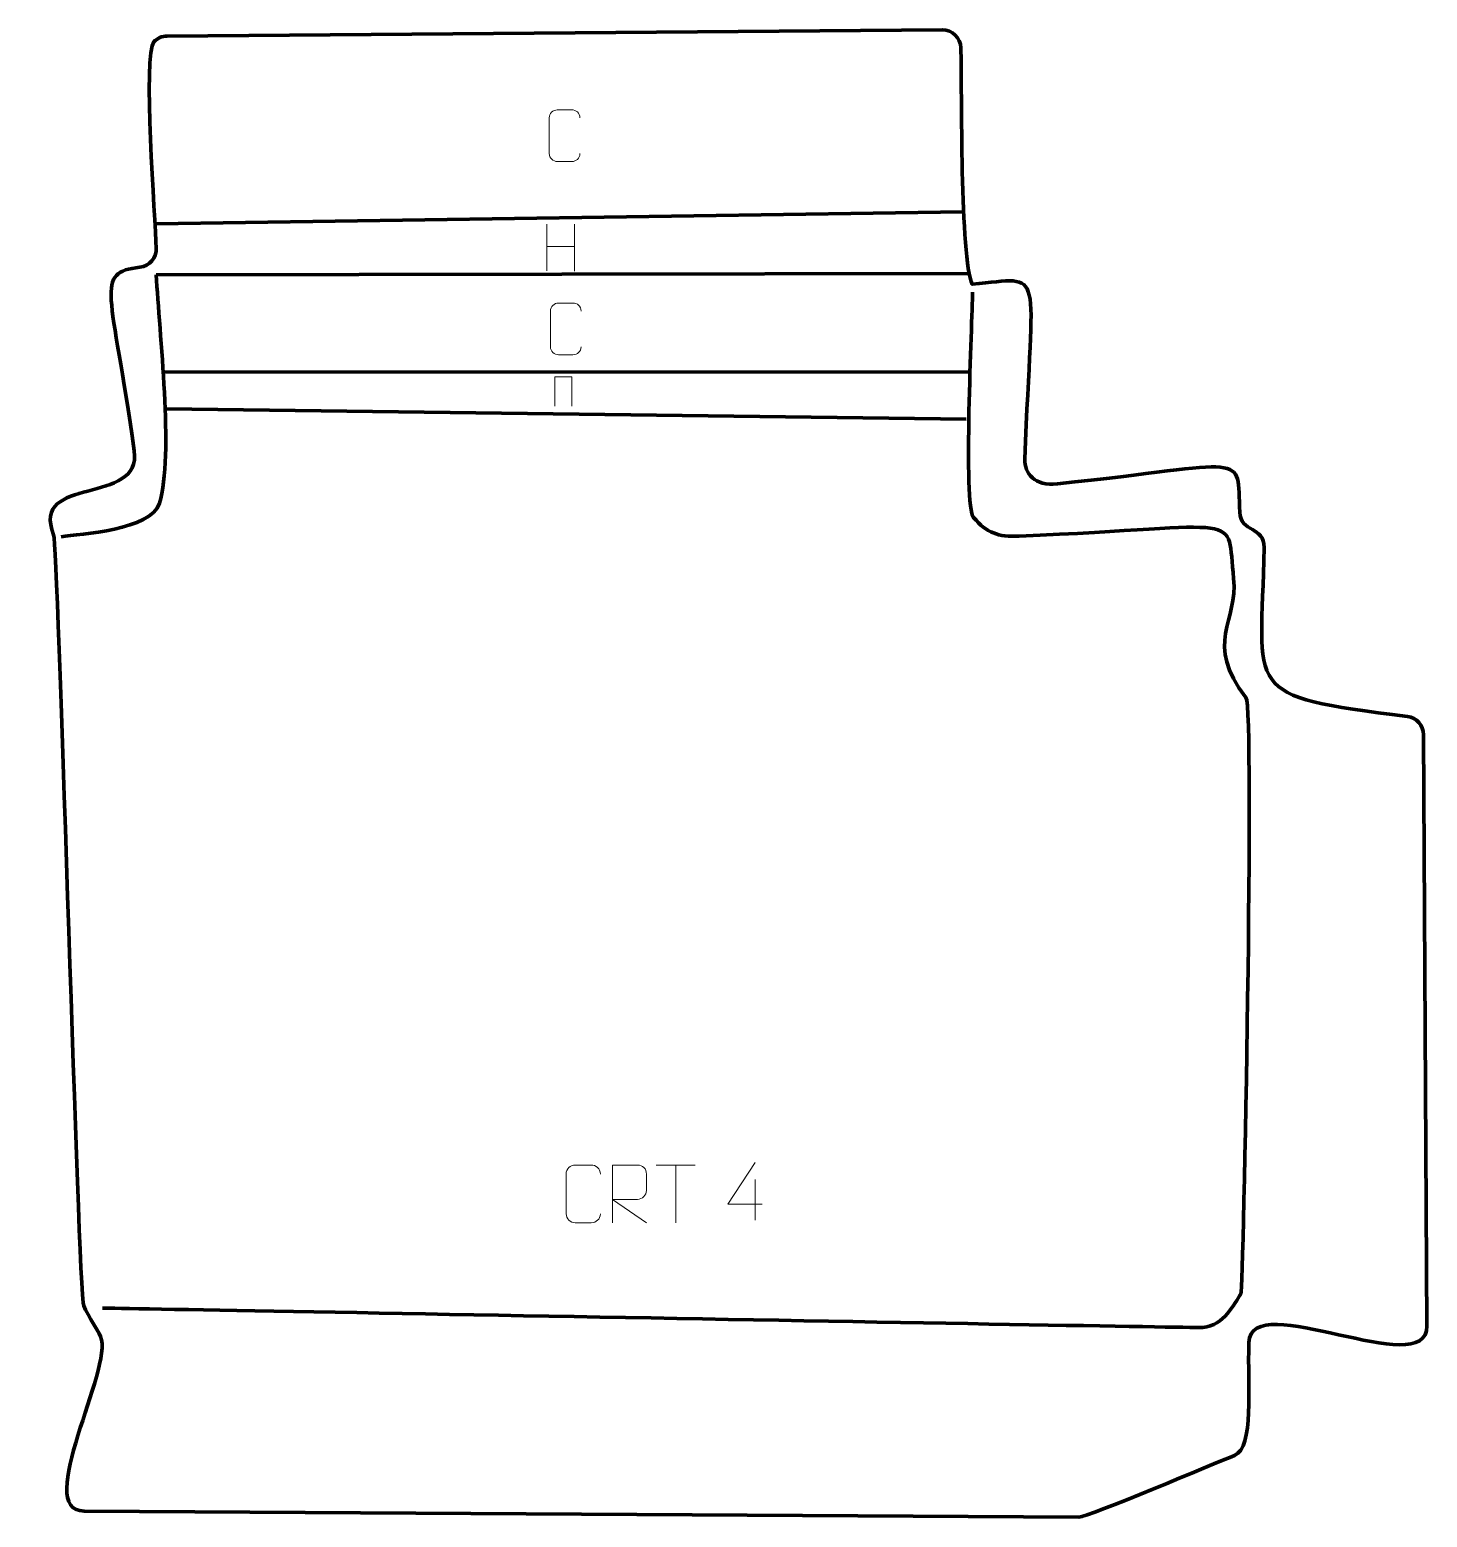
# Model space of a CAD drawing. Header units: millimetres. Extents: x 1071 to 1676, y 195 to 839.
import ezdxf

# ---------------------------------------------------------------- set-up
doc = ezdxf.new("R2010")
doc.units = ezdxf.units.MM
doc.header["$MEASUREMENT"] = 0
doc.layers.add('layer 1', color=7, linetype='Continuous')
doc.layers.add('layer 2', color=7, linetype='Continuous')

msp = doc.modelspace()

# ---------------------------------------------------------------- linework, layer by layer
at = {"layer": 'layer 1', "color": 242, "lineweight": 158}
msp.add_open_spline([(1125.4763, 744.475), (1125.01, 756.3973), (1119.5638, 828.6543), (1124.4181, 833.7433), (1124.4181, 833.7433), (1125.9687, 835.3688), (1127.8955, 836.203), (1130.142, 836.2212), (1130.142, 836.2212), (1130.142, 836.2212), (1465.7304, 838.9425), (1465.7304, 838.9425), (1465.7304, 838.9425), (1470.0849, 838.9778), (1473.6772, 835.5076), (1473.7925, 831.1546), (1473.7925, 831.1546), (1474.2569, 813.6193), (1473.3608, 739.705), (1478.7478, 728.8115), (1478.7478, 728.8115), (1511.2225, 731.7328), (1504.4489, 738.6023), (1501.5259, 653.1007), (1501.5259, 653.1007), (1501.3172, 646.9966), (1505.7045, 641.3784), (1515.6058, 642.4277), (1515.6058, 642.4277), (1599.2684, 651.294), (1593.5105, 656.8953), (1594.5265, 630.1277), (1594.5265, 630.1277), (1594.8578, 621.3995), (1605.2884, 623.9322), (1605.103, 614.9192), (1605.103, 614.9192), (1603.7897, 551.0692), (1594.4397, 550.9992), (1667.0938, 541.7479), (1667.0938, 541.7479), (1671.096, 541.2383), (1674.0596, 537.8928), (1674.083, 533.8583), (1674.083, 533.8583), (1674.083, 533.8583), (1675.5659, 277.9148), (1675.5659, 277.9148), (1675.5659, 277.9148), (1675.7076, 253.4501), (1599.1309, 294.7685), (1598.4584, 270.7851), (1598.4584, 270.7851), (1597.9166, 251.4567), (1600.7394, 225.3646), (1592.3074, 221.9361), (1592.3074, 221.9361), (1584.1448, 218.6172), (1528.5726, 195.1634), (1524.9059, 195.1861), (1524.9059, 195.1861), (1524.9059, 195.1861), (1094.2983, 197.8419), (1094.2983, 197.8419), (1094.2983, 197.8419), (1071.751, 197.9811), (1107.1286, 259.8291), (1101.3554, 273.3848), (1101.3554, 273.3848), (1100.1566, 276.1996), (1093.9865, 285.3619), (1093.7613, 287.9285), (1093.7613, 287.9285), (1091.0531, 318.7823), (1082.9228, 615.5863), (1081.0341, 620.378), (1081.0341, 620.378), (1070.6782, 646.6519), (1119.3189, 632.5311), (1115.9168, 656.7836), (1115.9168, 656.7836), (1106.1155, 726.6505), (1098.4019, 733.925), (1118.3926, 736.2143), (1118.3926, 736.2143), (1122.5613, 736.6917), (1125.6402, 740.2821), (1125.4763, 744.475)], degree=3, knots=[0, 0, 0, 0, 0.04347826, 0.04347826, 0.04347826, 0.04347826, 0.08695652, 0.08695652, 0.08695652, 0.08695652, 0.13043478, 0.13043478, 0.13043478, 0.13043478, 0.17391304, 0.17391304, 0.17391304, 0.17391304, 0.2173913, 0.2173913, 0.2173913, 0.2173913, 0.26086957, 0.26086957, 0.26086957, 0.26086957, 0.30434783, 0.30434783, 0.30434783, 0.30434783, 0.34782609, 0.34782609, 0.34782609, 0.34782609, 0.39130435, 0.39130435, 0.39130435, 0.39130435, 0.43478261, 0.43478261, 0.43478261, 0.43478261, 0.47826087, 0.47826087, 0.47826087, 0.47826087, 0.52173913, 0.52173913, 0.52173913, 0.52173913, 0.56521739, 0.56521739, 0.56521739, 0.56521739, 0.60869565, 0.60869565, 0.60869565, 0.60869565, 0.65217391, 0.65217391, 0.65217391, 0.65217391, 0.69565217, 0.69565217, 0.69565217, 0.69565217, 0.73913043, 0.73913043, 0.73913043, 0.73913043, 0.7826087, 0.7826087, 0.7826087, 0.7826087, 0.82608696, 0.82608696, 0.82608696, 0.82608696, 0.86956522, 0.86956522, 0.86956522, 0.86956522, 0.91304348, 0.91304348, 0.91304348, 0.91304348, 1, 1, 1, 1], dxfattribs=at)
at = {"layer": 'layer 2', "color": 250, "lineweight": 9}
for points, knots in [([(1308.8893, 785.3659), (1308.7641, 783.2849), (1307.2619, 781.9597), (1305.3382, 781.95), (1305.3382, 781.95), (1303.2496, 781.9503), (1301.161, 781.9503), (1299.0727, 781.95), (1299.0727, 781.95), (1297.3485, 781.8556), (1295.5821, 783.5435), (1295.5921, 785.3503), (1295.5921, 785.3503), (1295.5925, 790.5185), (1295.5925, 795.6862), (1295.5921, 800.8536), (1295.5921, 800.8536), (1295.5959, 802.7687), (1297.1604, 804.3086), (1299.0883, 804.2965), (1299.0883, 804.2965), (1301.1713, 804.2965), (1303.2548, 804.2965), (1305.3382, 804.2965), (1305.3382, 804.2965), (1307.0817, 804.3283), (1308.8654, 802.9924), (1308.8893, 800.809)], [0, 0, 0, 0, 0.125, 0.125, 0.125, 0.125, 0.25, 0.25, 0.25, 0.25, 0.375, 0.375, 0.375, 0.375, 0.5, 0.5, 0.5, 0.5, 0.625, 0.625, 0.625, 0.625, 0.75, 0.75, 0.75, 0.75, 1, 1, 1, 1]), ([(1309.4182, 701.7575), (1309.293, 699.6765), (1307.7908, 698.3513), (1305.8671, 698.3416), (1305.8671, 698.3416), (1303.7785, 698.3419), (1301.6899, 698.3419), (1299.6016, 698.3416), (1299.6016, 698.3416), (1297.8774, 698.2472), (1296.111, 699.9351), (1296.121, 701.7419), (1296.121, 701.7419), (1296.1214, 706.9101), (1296.1214, 712.0778), (1296.121, 717.2452), (1296.121, 717.2452), (1296.1248, 719.1603), (1297.6893, 720.7002), (1299.6172, 720.6881), (1299.6172, 720.6881), (1301.7002, 720.6881), (1303.7837, 720.6881), (1305.8671, 720.6881), (1305.8671, 720.6881), (1307.6106, 720.7199), (1309.3943, 719.384), (1309.4182, 717.2006)], [0, 0, 0, 0, 0.125, 0.125, 0.125, 0.125, 0.25, 0.25, 0.25, 0.25, 0.375, 0.375, 0.375, 0.375, 0.5, 0.5, 0.5, 0.5, 0.625, 0.625, 0.625, 0.625, 0.75, 0.75, 0.75, 0.75, 1, 1, 1, 1]), ([(1297.9632, 676.0435), (1297.9632, 676.0435), (1297.9632, 688.715), (1297.9632, 688.715), (1297.9632, 688.715), (1297.9632, 688.715), (1305.4006, 688.715), (1305.4006, 688.715), (1305.4006, 688.715), (1305.4006, 688.715), (1305.4006, 676.0435), (1305.4006, 676.0435)], [0, 0, 0, 0, 0.25, 0.25, 0.25, 0.25, 0.5, 0.5, 0.5, 0.5, 1, 1, 1, 1]), ([(1387.7354, 330.6297), (1387.7354, 330.6297), (1372.9137, 330.6297), (1372.9137, 330.6297), (1372.9137, 330.6297), (1372.9137, 330.6297), (1384.7913, 348.7002), (1384.7913, 348.7002)], [0, 0, 0, 0, 0.33333333, 0.33333333, 0.33333333, 0.33333333, 1, 1, 1, 1]), ([(1317.7474, 326.4584), (1317.6076, 324.135), (1315.9304, 322.6554), (1313.7827, 322.6446), (1313.7827, 322.6446), (1311.4508, 322.645), (1309.1189, 322.645), (1306.7874, 322.6446), (1306.7874, 322.6446), (1304.8624, 322.5392), (1302.8903, 324.4237), (1302.9015, 326.441), (1302.9015, 326.441), (1302.9019, 332.2111), (1302.9019, 337.9808), (1302.9015, 343.7501), (1302.9015, 343.7501), (1302.9057, 345.8882), (1304.6524, 347.6074), (1306.8048, 347.5939), (1306.8048, 347.5939), (1309.1305, 347.5939), (1311.4566, 347.5939), (1313.7827, 347.5939), (1313.7827, 347.5939), (1315.7293, 347.6294), (1317.7207, 346.1379), (1317.7474, 343.7003)], [0, 0, 0, 0, 0.125, 0.125, 0.125, 0.125, 0.25, 0.25, 0.25, 0.25, 0.375, 0.375, 0.375, 0.375, 0.5, 0.5, 0.5, 0.5, 0.625, 0.625, 0.625, 0.625, 0.75, 0.75, 0.75, 0.75, 1, 1, 1, 1]), ([(1322.9923, 322.6407), (1322.9923, 322.6407), (1322.9923, 347.5942), (1322.9923, 347.5942), (1322.9923, 347.5942), (1326.5871, 347.5942), (1330.1826, 347.5942), (1333.7778, 347.5942), (1333.7778, 347.5942), (1336.1031, 347.5565), (1337.6604, 346.0665), (1337.6563, 343.7001), (1337.6563, 343.7001), (1337.6559, 341.6646), (1337.6559, 338.6052), (1337.6563, 336.5692), (1337.6563, 336.5692), (1337.6498, 334.6937), (1335.8375, 332.7519), (1333.828, 332.7328), (1333.828, 332.7328), (1333.828, 332.7328), (1322.9923, 332.7328), (1322.9923, 332.7328), (1322.9923, 332.7328), (1322.9923, 332.7328), (1337.647, 322.6407), (1337.647, 322.6407)], [0, 0, 0, 0, 0.125, 0.125, 0.125, 0.125, 0.25, 0.25, 0.25, 0.25, 0.375, 0.375, 0.375, 0.375, 0.5, 0.5, 0.5, 0.5, 0.625, 0.625, 0.625, 0.625, 0.75, 0.75, 0.75, 0.75, 1, 1, 1, 1])]:
    msp.add_open_spline(points, degree=3, knots=knots, dxfattribs=at)
at = {"layer": 'layer 2', "color": 177, "lineweight": 158}
for points in [[(1125.3337, 754.9321), (1125.3337, 754.9321), (1474.6804, 760.1746), (1474.6804, 760.1746)], [(1125.474, 732.9151), (1125.474, 732.9151), (1476.6471, 733.4771), (1476.6471, 733.4771)], [(1128.2548, 690.9657), (1128.2548, 690.9657), (1477.1729, 690.7101), (1477.1729, 690.7101)], [(1129.8068, 674.8579), (1129.8068, 674.8579), (1476.0649, 670.4027), (1476.0649, 670.4027)]]:
    msp.add_open_spline(points, degree=3, dxfattribs=at)
at = {"layer": 'layer 2', "color": 250, "lineweight": 9}
for points in [[(1294.5677, 754.8474), (1294.5677, 754.8474), (1294.5677, 734.7013), (1294.5677, 734.7013)], [(1306.4739, 754.8474), (1306.4739, 754.8474), (1306.4739, 734.5582), (1306.4739, 734.5582)], [(1294.5835, 745.1864), (1294.5835, 745.1864), (1306.4739, 745.1864), (1306.4739, 745.1864)], [(1341.8308, 347.5707), (1341.8308, 347.5707), (1358.818, 347.5707), (1358.818, 347.5707)], [(1350.3246, 322.6407), (1350.3246, 322.6407), (1350.3246, 347.5942), (1350.3246, 347.5942)], [(1384.7913, 341.3908), (1384.7913, 341.3908), (1384.7913, 323.7261), (1384.7913, 323.7261)]]:
    msp.add_open_spline(points, degree=3, dxfattribs=at)
at = {"layer": 'layer 2', "color": 177, "lineweight": 158}
for points, knots in [([(1125.474, 732.9151), (1126.6963, 707.965), (1133.1774, 654.9433), (1126.8055, 634.0059), (1126.8055, 634.0059), (1123.2715, 622.3936), (1092.5344, 620.7107), (1084.218, 619.5599)], [0, 0, 0, 0, 0.33333333, 0.33333333, 0.33333333, 0.33333333, 1, 1, 1, 1]), ([(1478.8892, 725.4042), (1478.6707, 712.786), (1474.7594, 632.9965), (1479.278, 627.8441), (1479.278, 627.8441), (1485.0495, 621.263), (1489.8706, 619.3748), (1498.9964, 619.7669), (1498.9964, 619.7669), (1599.1474, 624.0698), (1588.5214, 630.8878), (1591.8898, 601.3984), (1591.8898, 601.3984), (1593.9422, 583.4302), (1578.8057, 573.3534), (1597.213, 549.954), (1597.213, 549.954), (1600.9802, 545.1652), (1596.169, 293.8469), (1594.9551, 291.869), (1594.9551, 291.869), (1592.3282, 287.5888), (1587.7206, 278.2842), (1578.5414, 277.2564), (1578.5414, 277.2564), (1576.8454, 277.0665), (1102.1488, 285.7145), (1102.1488, 285.7145)], [0, 0, 0, 0, 0.125, 0.125, 0.125, 0.125, 0.25, 0.25, 0.25, 0.25, 0.375, 0.375, 0.375, 0.375, 0.5, 0.5, 0.5, 0.5, 0.625, 0.625, 0.625, 0.625, 0.75, 0.75, 0.75, 0.75, 1, 1, 1, 1])]:
    msp.add_open_spline(points, degree=3, knots=knots, dxfattribs=at)

doc.saveas('drawing.dxf')
